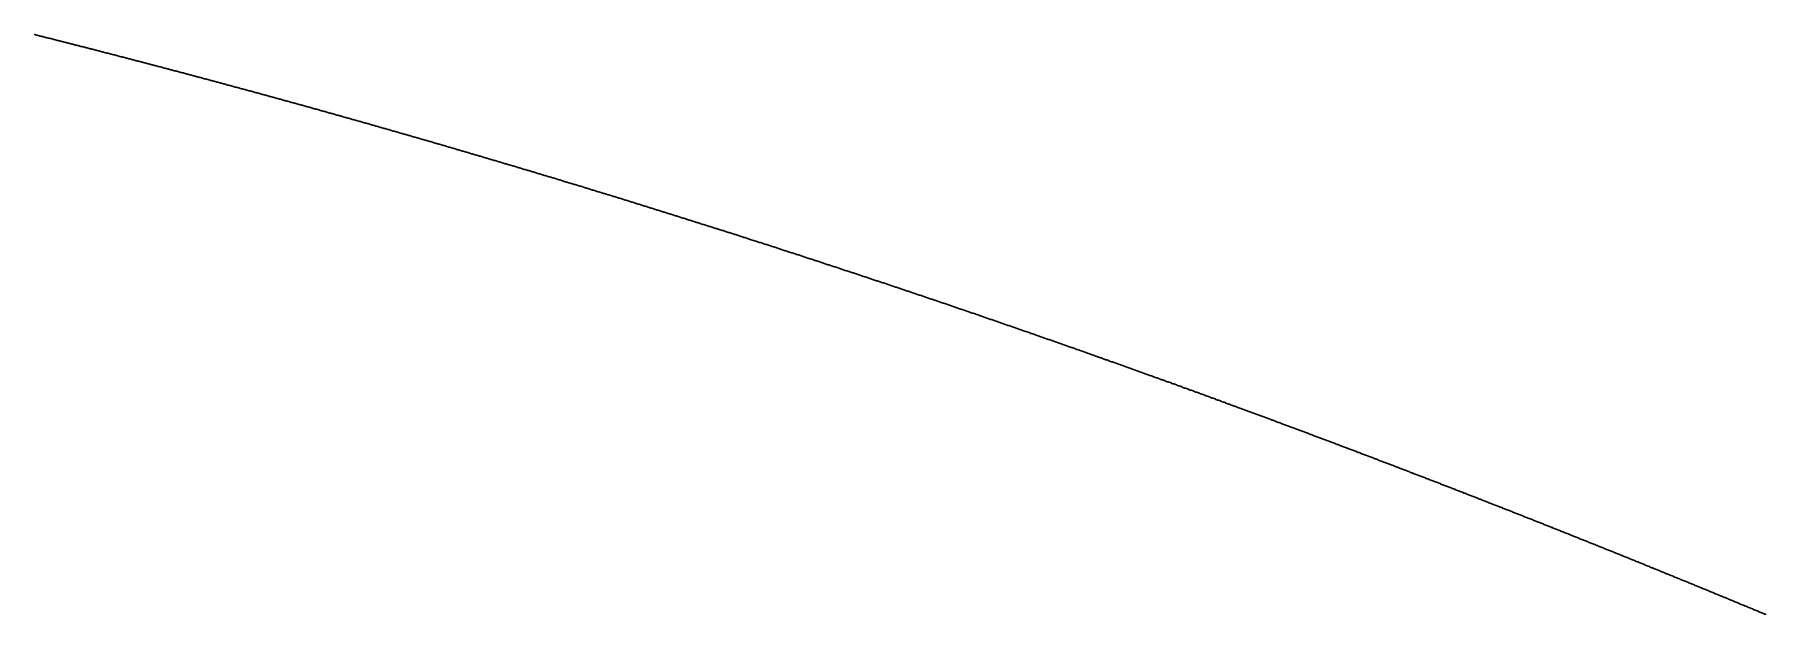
# Model space of a CAD drawing. Header units: metres. Extents: x 0 to 360, y 0 to 49.
# Drawn here: x 236.25 to 247.49, y 43.39 to 47.16 of the extents above; entities that cross this region are included whole.
import ezdxf

# ---------------------------------------------------------------- set-up
doc = ezdxf.new("R2010")
doc.units = ezdxf.units.M

msp = doc.modelspace()

# ---------------------------------------------------------------- linework, layer by layer
for p in [(236.249, 47.157), (236.254, 47.156), (236.26, 47.154), (236.266, 47.153), (236.272, 47.151), (236.278, 47.15), (236.284, 47.148), (236.29, 47.147), (236.296, 47.145), (236.302, 47.144), (236.307, 47.142), (236.313, 47.141), (236.319, 47.139), (236.325, 47.138), (236.331, 47.137), (236.337, 47.135), (236.343, 47.134), (236.349, 47.132), (236.355, 47.131), (236.36, 47.129), (236.366, 47.128), (236.372, 47.126), (236.378, 47.125), (236.384, 47.123), (236.39, 47.122), (236.396, 47.12), (236.402, 47.119), (236.408, 47.117), (236.413, 47.116), (236.419, 47.114), (236.425, 47.113), (236.431, 47.111), (236.437, 47.11), (236.443, 47.108), (236.449, 47.107), (236.455, 47.105), (236.461, 47.104), (236.466, 47.102), (236.472, 47.101), (236.478, 47.099), (236.484, 47.098), (236.49, 47.096), (236.496, 47.095), (236.502, 47.093), (236.508, 47.092), (236.514, 47.09), (236.519, 47.089), (236.525, 47.087), (236.531, 47.086), (236.537, 47.084), (236.543, 47.083), (236.549, 47.081), (236.555, 47.08), (236.561, 47.078), (236.567, 47.077), (236.572, 47.075), (236.578, 47.074), (236.584, 47.072), (236.59, 47.071), (236.596, 47.069), (236.602, 47.068), (236.608, 47.066), (236.614, 47.065), (236.62, 47.063), (236.625, 47.062), (236.631, 47.06), (236.637, 47.059), (236.643, 47.057), (236.649, 47.056), (236.655, 47.054), (236.661, 47.052), (236.667, 47.051), (236.673, 47.049), (236.679, 47.048), (236.684, 47.046), (236.69, 47.045), (236.696, 47.043), (236.702, 47.042), (236.708, 47.04), (236.714, 47.039), (236.72, 47.037), (236.726, 47.036), (236.732, 47.034), (236.737, 47.033), (236.743, 47.031), (236.749, 47.03), (236.755, 47.028), (236.761, 47.027), (236.767, 47.025), (236.773, 47.024), (236.779, 47.022), (236.785, 47.021), (236.79, 47.019), (236.796, 47.017), (236.802, 47.016), (236.808, 47.014), (236.814, 47.013), (236.82, 47.011), (236.826, 47.01), (236.832, 47.008), (236.838, 47.007), (236.843, 47.005), (236.849, 47.004), (236.855, 47.002), (236.861, 47.001), (236.867, 46.999), (236.873, 46.998), (236.879, 46.996), (236.885, 46.994), (236.891, 46.993), (236.897, 46.991), (236.902, 46.99), (236.908, 46.988), (236.914, 46.987), (236.92, 46.985), (236.926, 46.984), (236.932, 46.982), (236.938, 46.981), (236.944, 46.979), (236.95, 46.978), (236.955, 46.976), (236.961, 46.974), (236.967, 46.973), (236.973, 46.971), (236.979, 46.97), (236.985, 46.968), (236.991, 46.967), (236.997, 46.965), (237.003, 46.964), (237.009, 46.962), (237.014, 46.961), (237.02, 46.959), (237.026, 46.957), (237.032, 46.956), (237.038, 46.954), (237.044, 46.953), (237.05, 46.951), (237.056, 46.95), (237.062, 46.948), (237.067, 46.947), (237.073, 46.945), (237.079, 46.943), (237.085, 46.942), (237.091, 46.94), (237.097, 46.939), (237.103, 46.937), (237.109, 46.936), (237.115, 46.934), (237.121, 46.933), (237.126, 46.931), (237.132, 46.929), (237.138, 46.928), (237.144, 46.926), (237.15, 46.925), (237.156, 46.923), (237.162, 46.922), (237.168, 46.92), (237.174, 46.919), (237.179, 46.917), (237.185, 46.915), (237.191, 46.914), (237.197, 46.912), (237.203, 46.911), (237.209, 46.909), (237.215, 46.908), (237.221, 46.906), (237.227, 46.904), (237.233, 46.903), (237.238, 46.901), (237.244, 46.9), (237.25, 46.898), (237.256, 46.897), (237.262, 46.895), (237.268, 46.893), (237.274, 46.892), (237.28, 46.89), (237.286, 46.889), (237.292, 46.887), (237.297, 46.886), (237.303, 46.884), (237.309, 46.882), (237.315, 46.881), (237.321, 46.879), (237.327, 46.878), (237.333, 46.876), (237.339, 46.875), (237.345, 46.873), (237.35, 46.871), (237.356, 46.87), (237.362, 46.868), (237.368, 46.867), (237.374, 46.865), (237.38, 46.864), (237.386, 46.862), (237.392, 46.86), (237.398, 46.859), (237.404, 46.857), (237.409, 46.856), (237.415, 46.854), (237.421, 46.852), (237.427, 46.851), (237.433, 46.849), (237.439, 46.848), (237.445, 46.846), (237.451, 46.845), (237.457, 46.843), (237.463, 46.841), (237.468, 46.84), (237.474, 46.838), (237.48, 46.837), (237.486, 46.835), (237.492, 46.833), (237.498, 46.832), (237.504, 46.83), (237.51, 46.829), (237.516, 46.827), (237.522, 46.825), (237.527, 46.824), (237.533, 46.822), (237.539, 46.821), (237.545, 46.819), (237.551, 46.817), (237.557, 46.816), (237.563, 46.814), (237.569, 46.813), (237.575, 46.811), (237.58, 46.809), (237.586, 46.808), (237.592, 46.806), (237.598, 46.805), (237.604, 46.803), (237.61, 46.801), (237.616, 46.8), (237.622, 46.798), (237.628, 46.797), (237.634, 46.795), (237.639, 46.793), (237.645, 46.792), (237.651, 46.79), (237.657, 46.789), (237.663, 46.787), (237.669, 46.785), (237.675, 46.784), (237.681, 46.782), (237.687, 46.781), (237.693, 46.779), (237.698, 46.777), (237.704, 46.776), (237.71, 46.774), (237.716, 46.773), (237.722, 46.771), (237.728, 46.769), (237.734, 46.768), (237.74, 46.766), (237.746, 46.764), (237.752, 46.763), (237.757, 46.761), (237.763, 46.76), (237.769, 46.758), (237.775, 46.756), (237.781, 46.755), (237.787, 46.753), (237.793, 46.752), (237.799, 46.75), (237.805, 46.748), (237.811, 46.747), (237.816, 46.745), (237.822, 46.743), (237.828, 46.742), (237.834, 46.74), (237.84, 46.739), (237.846, 46.737), (237.852, 46.735), (237.858, 46.734), (237.864, 46.732), (237.87, 46.73), (237.875, 46.729), (237.881, 46.727), (237.887, 46.726), (237.893, 46.724), (237.899, 46.722), (237.905, 46.721), (237.911, 46.719), (237.917, 46.717), (237.923, 46.716), (237.929, 46.714), (237.934, 46.713), (237.94, 46.711), (237.946, 46.709), (237.952, 46.708), (237.958, 46.706), (237.964, 46.704), (237.97, 46.703), (237.976, 46.701), (237.982, 46.699), (237.988, 46.698), (237.993, 46.696), (237.999, 46.695), (238.005, 46.693), (238.011, 46.691), (238.017, 46.69), (238.023, 46.688), (238.029, 46.686), (238.035, 46.685), (238.041, 46.683), (238.047, 46.681), (238.053, 46.68), (238.058, 46.678), (238.064, 46.676), (238.07, 46.675), (238.076, 46.673), (238.082, 46.672), (238.088, 46.67), (238.094, 46.668), (238.1, 46.667), (238.106, 46.665), (238.112, 46.663), (238.117, 46.662), (238.123, 46.66), (238.129, 46.658), (238.135, 46.657), (238.141, 46.655), (238.147, 46.653), (238.153, 46.652), (238.159, 46.65), (238.165, 46.648), (238.171, 46.647), (238.176, 46.645), (238.182, 46.644), (238.188, 46.642), (238.194, 46.64), (238.2, 46.639), (238.206, 46.637), (238.212, 46.635), (238.218, 46.634), (238.224, 46.632), (238.23, 46.63), (238.236, 46.629), (238.241, 46.627), (238.247, 46.625), (238.253, 46.624), (238.259, 46.622), (238.265, 46.62), (238.271, 46.619), (238.277, 46.617), (238.283, 46.615), (238.289, 46.614), (238.295, 46.612), (238.3, 46.61), (238.306, 46.609), (238.312, 46.607), (238.318, 46.605), (238.324, 46.604), (238.33, 46.602), (238.336, 46.6), (238.342, 46.599), (238.348, 46.597), (238.354, 46.595), (238.36, 46.594), (238.365, 46.592), (238.371, 46.59), (238.377, 46.589), (238.383, 46.587), (238.389, 46.585), (238.395, 46.584), (238.401, 46.582), (238.407, 46.58), (238.413, 46.579), (238.419, 46.577), (238.424, 46.575), (238.43, 46.574), (238.436, 46.572), (238.442, 46.57), (238.448, 46.569), (238.454, 46.567), (238.46, 46.565), (238.466, 46.563), (238.472, 46.562), (238.478, 46.56), (238.484, 46.558), (238.489, 46.557), (238.495, 46.555), (238.501, 46.553), (238.507, 46.552), (238.513, 46.55), (238.519, 46.548), (238.525, 46.547), (238.531, 46.545), (238.537, 46.543), (238.543, 46.542), (238.549, 46.54), (238.554, 46.538), (238.56, 46.537), (238.566, 46.535), (238.572, 46.533), (238.578, 46.531), (238.584, 46.53), (238.59, 46.528), (238.596, 46.526), (238.602, 46.525), (238.608, 46.523), (238.613, 46.521), (238.619, 46.52), (238.625, 46.518), (238.631, 46.516), (238.637, 46.515), (238.643, 46.513), (238.649, 46.511), (238.655, 46.509), (238.661, 46.508), (238.667, 46.506), (238.673, 46.504), (238.678, 46.503), (238.684, 46.501), (238.69, 46.499), (238.696, 46.498), (238.702, 46.496), (238.708, 46.494), (238.714, 46.492), (238.72, 46.491), (238.726, 46.489), (238.732, 46.487), (238.738, 46.486), (238.743, 46.484), (238.749, 46.482), (238.755, 46.48), (238.761, 46.479), (238.767, 46.477), (238.773, 46.475), (238.779, 46.474), (238.785, 46.472), (238.791, 46.47), (238.797, 46.469), (238.803, 46.467), (238.808, 46.465), (238.814, 46.463), (238.82, 46.462), (238.826, 46.46), (238.832, 46.458), (238.838, 46.457), (238.844, 46.455), (238.85, 46.453), (238.856, 46.451), (238.862, 46.45), (238.868, 46.448), (238.873, 46.446), (238.879, 46.445), (238.885, 46.443), (238.891, 46.441), (238.897, 46.439), (238.903, 46.438), (238.909, 46.436), (238.915, 46.434), (238.921, 46.432), (238.927, 46.431), (238.933, 46.429), (238.938, 46.427), (238.944, 46.426), (238.95, 46.424), (238.956, 46.422), (238.962, 46.42), (238.968, 46.419), (238.974, 46.417), (238.98, 46.415), (238.986, 46.413), (238.992, 46.412), (238.998, 46.41), (239.003, 46.408), (239.009, 46.407), (239.015, 46.405), (239.021, 46.403), (239.027, 46.401), (239.033, 46.4), (239.039, 46.398), (239.045, 46.396), (239.051, 46.394), (239.057, 46.393), (239.063, 46.391), (239.068, 46.389), (239.074, 46.388), (239.08, 46.386), (239.086, 46.384), (239.092, 46.382), (239.098, 46.381), (239.104, 46.379), (239.11, 46.377), (239.116, 46.375), (239.122, 46.374), (239.128, 46.372), (239.133, 46.37), (239.139, 46.368), (239.145, 46.367), (239.151, 46.365), (239.157, 46.363), (239.163, 46.361), (239.169, 46.36), (239.175, 46.358), (239.181, 46.356), (239.187, 46.354), (239.193, 46.353), (239.199, 46.351), (239.204, 46.349), (239.21, 46.347), (239.216, 46.346), (239.222, 46.344), (239.228, 46.342), (239.234, 46.34), (239.24, 46.339), (239.246, 46.337), (239.252, 46.335), (239.258, 46.333), (239.264, 46.332), (239.269, 46.33), (239.275, 46.328), (239.281, 46.326), (239.287, 46.325), (239.293, 46.323), (239.299, 46.321), (239.305, 46.319), (239.311, 46.318), (239.317, 46.316), (239.323, 46.314), (239.329, 46.312), (239.334, 46.311), (239.34, 46.309), (239.346, 46.307), (239.352, 46.305), (239.358, 46.304), (239.364, 46.302), (239.37, 46.3), (239.376, 46.298), (239.382, 46.297), (239.388, 46.295), (239.394, 46.293), (239.4, 46.291), (239.405, 46.289), (239.411, 46.288), (239.417, 46.286), (239.423, 46.284), (239.429, 46.282), (239.435, 46.281), (239.441, 46.279), (239.447, 46.277), (239.453, 46.275), (239.459, 46.274), (239.465, 46.272), (239.471, 46.27), (239.476, 46.268), (239.482, 46.266), (239.488, 46.265), (239.494, 46.263), (239.5, 46.261), (239.506, 46.259), (239.512, 46.258), (239.518, 46.256), (239.524, 46.254), (239.53, 46.252), (239.536, 46.25), (239.541, 46.249), (239.547, 46.247), (239.553, 46.245), (239.559, 46.243), (239.565, 46.242), (239.571, 46.24), (239.577, 46.238), (239.583, 46.236), (239.589, 46.234), (239.595, 46.233), (239.601, 46.231), (239.607, 46.229), (239.612, 46.227), (239.618, 46.226), (239.624, 46.224), (239.63, 46.222), (239.636, 46.22), (239.642, 46.218), (239.648, 46.217), (239.654, 46.215), (239.66, 46.213), (239.666, 46.211), (239.672, 46.209), (239.678, 46.208), (239.683, 46.206), (239.689, 46.204), (239.695, 46.202), (239.701, 46.2), (239.707, 46.199), (239.713, 46.197), (239.719, 46.195), (239.725, 46.193), (239.731, 46.191), (239.737, 46.19), (239.743, 46.188), (239.749, 46.186), (239.754, 46.184), (239.76, 46.183), (239.766, 46.181), (239.772, 46.179), (239.778, 46.177), (239.784, 46.175), (239.79, 46.174), (239.796, 46.172), (239.802, 46.17), (239.808, 46.168), (239.814, 46.166), (239.82, 46.164), (239.825, 46.163), (239.831, 46.161), (239.837, 46.159), (239.843, 46.157), (239.849, 46.155), (239.855, 46.154), (239.861, 46.152), (239.867, 46.15), (239.873, 46.148), (239.879, 46.146), (239.885, 46.145), (239.891, 46.143), (239.896, 46.141), (239.902, 46.139), (239.908, 46.137), (239.914, 46.136), (239.92, 46.134), (239.926, 46.132), (239.932, 46.13), (239.938, 46.128), (239.944, 46.126), (239.95, 46.125), (239.956, 46.123), (239.962, 46.121), (239.968, 46.119), (239.973, 46.117), (239.979, 46.116), (239.985, 46.114), (239.991, 46.112), (239.997, 46.11), (240.003, 46.108), (240.009, 46.106), (240.015, 46.105), (240.021, 46.103), (240.027, 46.101), (240.033, 46.099), (240.039, 46.097), (240.044, 46.096), (240.05, 46.094), (240.056, 46.092), (240.062, 46.09), (240.068, 46.088), (240.074, 46.086), (240.08, 46.085), (240.086, 46.083), (240.092, 46.081), (240.098, 46.079), (240.104, 46.077), (240.11, 46.075), (240.115, 46.074), (240.121, 46.072), (240.127, 46.07), (240.133, 46.068), (240.139, 46.066), (240.145, 46.064), (240.151, 46.063), (240.157, 46.061), (240.163, 46.059), (240.169, 46.057), (240.175, 46.055), (240.181, 46.053), (240.187, 46.052), (240.192, 46.05), (240.198, 46.048), (240.204, 46.046), (240.21, 46.044), (240.216, 46.042), (240.222, 46.041), (240.228, 46.039), (240.234, 46.037), (240.24, 46.035), (240.246, 46.033), (240.252, 46.031), (240.258, 46.03), (240.264, 46.028), (240.269, 46.026), (240.275, 46.024), (240.281, 46.022), (240.287, 46.02), (240.293, 46.018), (240.299, 46.017), (240.305, 46.015), (240.311, 46.013), (240.317, 46.011), (240.323, 46.009), (240.329, 46.007), (240.335, 46.005), (240.34, 46.004), (240.346, 46.002), (240.352, 46), (240.358, 45.998), (240.364, 45.996), (240.37, 45.994), (240.376, 45.993), (240.382, 45.991), (240.388, 45.989), (240.394, 45.987), (240.4, 45.985), (240.406, 45.983), (240.412, 45.981), (240.417, 45.98), (240.423, 45.978), (240.429, 45.976), (240.435, 45.974), (240.441, 45.972), (240.447, 45.97), (240.453, 45.968), (240.459, 45.966), (240.465, 45.965), (240.471, 45.963), (240.477, 45.961), (240.483, 45.959), (240.489, 45.957), (240.494, 45.955), (240.5, 45.953), (240.506, 45.952), (240.512, 45.95), (240.518, 45.948), (240.524, 45.946), (240.53, 45.944), (240.536, 45.942), (240.542, 45.94), (240.548, 45.938), (240.554, 45.937), (240.56, 45.935), (240.566, 45.933), (240.571, 45.931), (240.577, 45.929), (240.583, 45.927), (240.589, 45.925), (240.595, 45.924), (240.601, 45.922), (240.607, 45.92), (240.613, 45.918), (240.619, 45.916), (240.625, 45.914), (240.631, 45.912), (240.637, 45.91), (240.643, 45.908), (240.649, 45.907), (240.654, 45.905), (240.66, 45.903), (240.666, 45.901), (240.672, 45.899), (240.678, 45.897), (240.684, 45.895), (240.69, 45.893), (240.696, 45.892), (240.702, 45.89), (240.708, 45.888), (240.714, 45.886), (240.72, 45.884), (240.726, 45.882), (240.731, 45.88), (240.737, 45.878), (240.743, 45.876), (240.749, 45.875), (240.755, 45.873), (240.761, 45.871), (240.767, 45.869), (240.773, 45.867), (240.779, 45.865), (240.785, 45.863), (240.791, 45.861), (240.797, 45.859), (240.803, 45.858), (240.808, 45.856), (240.814, 45.854), (240.82, 45.852), (240.826, 45.85), (240.832, 45.848), (240.838, 45.846), (240.844, 45.844), (240.85, 45.842), (240.856, 45.84), (240.862, 45.839), (240.868, 45.837), (240.874, 45.835), (240.88, 45.833), (240.886, 45.831), (240.891, 45.829), (240.897, 45.827), (240.903, 45.825), (240.909, 45.823), (240.915, 45.821), (240.921, 45.82), (240.927, 45.818), (240.933, 45.816), (240.939, 45.814), (240.945, 45.812), (240.951, 45.81), (240.957, 45.808), (240.963, 45.806), (240.969, 45.804), (240.974, 45.802), (240.98, 45.8), (240.986, 45.799), (240.992, 45.797), (240.998, 45.795), (241.004, 45.793), (241.01, 45.791), (241.016, 45.789), (241.022, 45.787), (241.028, 45.785), (241.034, 45.783), (241.04, 45.781), (241.046, 45.779), (241.052, 45.778), (241.057, 45.776), (241.063, 45.774), (241.069, 45.772), (241.075, 45.77), (241.081, 45.768), (241.087, 45.766), (241.093, 45.764), (241.099, 45.762), (241.105, 45.76), (241.111, 45.758), (241.117, 45.756), (241.123, 45.754), (241.129, 45.753), (241.135, 45.751), (241.14, 45.749), (241.146, 45.747), (241.152, 45.745), (241.158, 45.743), (241.164, 45.741), (241.17, 45.739), (241.176, 45.737), (241.182, 45.735), (241.188, 45.733), (241.194, 45.731), (241.2, 45.729), (241.206, 45.727), (241.212, 45.726), (241.218, 45.724), (241.223, 45.722), (241.229, 45.72), (241.235, 45.718), (241.241, 45.716), (241.247, 45.714), (241.253, 45.712), (241.259, 45.71), (241.265, 45.708), (241.271, 45.706), (241.277, 45.704), (241.283, 45.702), (241.289, 45.7), (241.295, 45.698), (241.301, 45.697), (241.307, 45.695), (241.312, 45.693), (241.318, 45.691), (241.324, 45.689), (241.33, 45.687), (241.336, 45.685), (241.342, 45.683), (241.348, 45.681), (241.354, 45.679), (241.36, 45.677), (241.366, 45.675), (241.372, 45.673), (241.378, 45.671), (241.384, 45.669), (241.39, 45.667), (241.395, 45.665), (241.401, 45.663), (241.407, 45.662), (241.413, 45.66), (241.419, 45.658), (241.425, 45.656), (241.431, 45.654), (241.437, 45.652), (241.443, 45.65), (241.449, 45.648), (241.455, 45.646), (241.461, 45.644), (241.467, 45.642), (241.473, 45.64), (241.479, 45.638), (241.484, 45.636), (241.49, 45.634), (241.496, 45.632), (241.502, 45.63), (241.508, 45.628), (241.514, 45.626), (241.52, 45.624), (241.526, 45.622), (241.532, 45.62), (241.538, 45.619), (241.544, 45.617), (241.55, 45.615), (241.556, 45.613), (241.562, 45.611), (241.568, 45.609), (241.573, 45.607), (241.579, 45.605), (241.585, 45.603), (241.591, 45.601), (241.597, 45.599), (241.603, 45.597), (241.609, 45.595), (241.615, 45.593), (241.621, 45.591), (241.627, 45.589), (241.633, 45.587), (241.639, 45.585), (241.645, 45.583), (241.651, 45.581), (241.657, 45.579), (241.662, 45.577), (241.668, 45.575), (241.674, 45.573), (241.68, 45.571), (241.686, 45.569), (241.692, 45.567), (241.698, 45.565), (241.704, 45.563), (241.71, 45.561), (241.716, 45.559), (241.722, 45.557), (241.728, 45.555), (241.734, 45.553), (241.74, 45.552), (241.746, 45.55), (241.752, 45.548), (241.757, 45.546), (241.763, 45.544), (241.769, 45.542), (241.775, 45.54), (241.781, 45.538), (241.787, 45.536), (241.793, 45.534), (241.799, 45.532), (241.805, 45.53), (241.811, 45.528), (241.817, 45.526), (241.823, 45.524), (241.829, 45.522), (241.835, 45.52), (241.841, 45.518), (241.846, 45.516), (241.852, 45.514), (241.858, 45.512), (241.864, 45.51), (241.87, 45.508), (241.876, 45.506), (241.882, 45.504), (241.888, 45.502), (241.894, 45.5), (241.9, 45.498), (241.906, 45.496), (241.912, 45.494), (241.918, 45.492), (241.924, 45.49), (241.93, 45.488), (241.936, 45.486), (241.941, 45.484), (241.947, 45.482), (241.953, 45.48), (241.959, 45.478), (241.965, 45.476), (241.971, 45.474), (241.977, 45.472), (241.983, 45.47), (241.989, 45.468), (241.995, 45.466), (242.001, 45.464), (242.007, 45.462), (242.013, 45.46), (242.019, 45.458), (242.025, 45.456), (242.031, 45.454), (242.036, 45.452), (242.042, 45.45), (242.048, 45.448), (242.054, 45.446), (242.06, 45.444), (242.066, 45.442), (242.072, 45.44), (242.078, 45.438), (242.084, 45.436), (242.09, 45.434), (242.096, 45.432), (242.102, 45.43), (242.108, 45.428), (242.114, 45.426), (242.12, 45.424), (242.126, 45.422), (242.131, 45.42), (242.137, 45.418), (242.143, 45.416), (242.149, 45.414), (242.155, 45.412), (242.161, 45.41), (242.167, 45.408), (242.173, 45.406), (242.179, 45.404), (242.185, 45.402), (242.191, 45.399), (242.197, 45.397), (242.203, 45.395), (242.209, 45.393), (242.215, 45.391), (242.221, 45.389), (242.227, 45.387), (242.232, 45.385), (242.238, 45.383), (242.244, 45.381), (242.25, 45.379), (242.256, 45.377), (242.262, 45.375), (242.268, 45.373), (242.274, 45.371), (242.28, 45.369), (242.286, 45.367), (242.292, 45.365), (242.298, 45.363), (242.304, 45.361), (242.31, 45.359), (242.316, 45.357), (242.322, 45.355), (242.327, 45.353), (242.333, 45.351), (242.339, 45.349), (242.345, 45.347), (242.351, 45.345), (242.357, 45.343), (242.363, 45.341), (242.369, 45.339), (242.375, 45.337), (242.381, 45.335), (242.387, 45.332), (242.393, 45.33), (242.399, 45.328), (242.405, 45.326), (242.411, 45.324), (242.417, 45.322), (242.423, 45.32), (242.428, 45.318), (242.434, 45.316), (242.44, 45.314), (242.446, 45.312), (242.452, 45.31), (242.458, 45.308), (242.464, 45.306), (242.47, 45.304), (242.476, 45.302), (242.482, 45.3), (242.488, 45.298), (242.494, 45.296), (242.5, 45.294), (242.506, 45.292), (242.512, 45.29), (242.518, 45.288), (242.524, 45.285), (242.53, 45.283), (242.535, 45.281), (242.541, 45.279), (242.547, 45.277), (242.553, 45.275), (242.559, 45.273), (242.565, 45.271), (242.571, 45.269), (242.577, 45.267), (242.583, 45.265), (242.589, 45.263), (242.595, 45.261), (242.601, 45.259), (242.607, 45.257), (242.613, 45.255), (242.619, 45.253), (242.625, 45.251), (242.631, 45.248), (242.637, 45.246), (242.642, 45.244), (242.648, 45.242), (242.654, 45.24), (242.66, 45.238), (242.666, 45.236), (242.672, 45.234), (242.678, 45.232), (242.684, 45.23), (242.69, 45.228), (242.696, 45.226), (242.702, 45.224), (242.708, 45.222), (242.714, 45.22), (242.72, 45.217), (242.726, 45.215), (242.732, 45.213), (242.738, 45.211), (242.744, 45.209), (242.749, 45.207), (242.755, 45.205), (242.761, 45.203), (242.767, 45.201), (242.773, 45.199), (242.779, 45.197), (242.785, 45.195), (242.791, 45.193), (242.797, 45.191), (242.803, 45.188), (242.809, 45.186), (242.815, 45.184), (242.821, 45.182), (242.827, 45.18), (242.833, 45.178), (242.839, 45.176), (242.845, 45.174), (242.851, 45.172), (242.856, 45.17), (242.862, 45.168), (242.868, 45.166), (242.874, 45.163), (242.88, 45.161), (242.886, 45.159), (242.892, 45.157), (242.898, 45.155), (242.904, 45.153), (242.91, 45.151), (242.916, 45.149), (242.922, 45.147), (242.928, 45.145), (242.934, 45.143), (242.94, 45.141), (242.946, 45.138), (242.952, 45.136), (242.958, 45.134), (242.964, 45.132), (242.969, 45.13), (242.975, 45.128), (242.981, 45.126), (242.987, 45.124), (242.993, 45.122), (242.999, 45.12), (243.005, 45.118), (243.011, 45.115), (243.017, 45.113), (243.023, 45.111), (243.029, 45.109), (243.035, 45.107), (243.041, 45.105), (243.047, 45.103), (243.053, 45.101), (243.059, 45.099), (243.065, 45.097), (243.071, 45.094), (243.077, 45.092), (243.082, 45.09), (243.088, 45.088), (243.094, 45.086), (243.1, 45.084), (243.106, 45.082), (243.112, 45.08), (243.118, 45.078), (243.124, 45.075), (243.13, 45.073), (243.136, 45.071), (243.142, 45.069), (243.148, 45.067), (243.154, 45.065), (243.16, 45.063), (243.166, 45.061), (243.172, 45.059), (243.178, 45.057), (243.184, 45.054), (243.19, 45.052), (243.196, 45.05), (243.201, 45.048), (243.207, 45.046), (243.213, 45.044), (243.219, 45.042), (243.225, 45.04), (243.231, 45.037), (243.237, 45.035), (243.243, 45.033), (243.249, 45.031), (243.255, 45.029), (243.261, 45.027), (243.267, 45.025), (243.273, 45.023), (243.279, 45.021), (243.285, 45.018), (243.291, 45.016), (243.297, 45.014), (243.303, 45.012), (243.309, 45.01), (243.315, 45.008), (243.321, 45.006), (243.326, 45.004), (243.332, 45.001), (243.338, 44.999), (243.344, 44.997), (243.35, 44.995), (243.356, 44.993), (243.362, 44.991), (243.368, 44.989), (243.374, 44.987), (243.38, 44.984), (243.386, 44.982), (243.392, 44.98), (243.398, 44.978), (243.404, 44.976), (243.41, 44.974), (243.416, 44.972), (243.422, 44.97), (243.428, 44.967), (243.434, 44.965), (243.44, 44.963), (243.445, 44.961), (243.451, 44.959), (243.457, 44.957), (243.463, 44.955), (243.469, 44.952), (243.475, 44.95), (243.481, 44.948), (243.487, 44.946), (243.493, 44.944), (243.499, 44.942), (243.505, 44.94), (243.511, 44.937), (243.517, 44.935), (243.523, 44.933), (243.529, 44.931), (243.535, 44.929), (243.541, 44.927), (243.547, 44.925), (243.553, 44.922), (243.559, 44.92), (243.565, 44.918), (243.57, 44.916), (243.576, 44.914), (243.582, 44.912), (243.588, 44.91), (243.594, 44.907), (243.6, 44.905), (243.606, 44.903), (243.612, 44.901), (243.618, 44.899), (243.624, 44.897), (243.63, 44.895), (243.636, 44.892), (243.642, 44.89), (243.648, 44.888), (243.654, 44.886), (243.66, 44.884), (243.666, 44.882), (243.672, 44.879), (243.678, 44.877), (243.684, 44.875), (243.69, 44.873), (243.696, 44.871), (243.701, 44.869), (243.707, 44.866), (243.713, 44.864), (243.719, 44.862), (243.725, 44.86), (243.731, 44.858), (243.737, 44.856), (243.743, 44.854), (243.749, 44.851), (243.755, 44.849), (243.761, 44.847), (243.767, 44.845), (243.773, 44.843), (243.779, 44.841), (243.785, 44.838), (243.791, 44.836), (243.797, 44.834), (243.803, 44.832), (243.809, 44.83), (243.815, 44.828), (243.821, 44.825), (243.827, 44.823), (243.833, 44.821), (243.838, 44.819), (243.844, 44.817), (243.85, 44.815), (243.856, 44.812), (243.862, 44.81), (243.868, 44.808), (243.874, 44.806), (243.88, 44.804), (243.886, 44.801), (243.892, 44.799), (243.898, 44.797), (243.904, 44.795), (243.91, 44.793), (243.916, 44.791), (243.922, 44.788), (243.928, 44.786), (243.934, 44.784), (243.94, 44.782), (243.946, 44.78), (243.952, 44.778), (243.958, 44.775), (243.964, 44.773), (243.97, 44.771), (243.976, 44.769), (243.981, 44.767), (243.987, 44.764), (243.993, 44.762), (243.999, 44.76), (244.005, 44.758), (244.011, 44.756), (244.017, 44.753), (244.023, 44.751), (244.029, 44.749), (244.035, 44.747), (244.041, 44.745), (244.047, 44.743), (244.053, 44.74), (244.059, 44.738), (244.065, 44.736), (244.071, 44.734), (244.077, 44.732), (244.083, 44.729), (244.089, 44.727), (244.095, 44.725), (244.101, 44.723), (244.107, 44.721), (244.113, 44.718), (244.119, 44.716), (244.124, 44.714), (244.13, 44.712), (244.136, 44.71), (244.142, 44.707), (244.148, 44.705), (244.154, 44.703), (244.16, 44.701), (244.166, 44.699), (244.172, 44.696), (244.178, 44.694), (244.184, 44.692), (244.19, 44.69), (244.196, 44.688), (244.202, 44.685), (244.208, 44.683), (244.214, 44.681), (244.22, 44.679), (244.226, 44.677), (244.232, 44.674), (244.238, 44.672), (244.244, 44.67), (244.25, 44.668), (244.256, 44.666), (244.262, 44.663), (244.268, 44.661), (244.274, 44.659), (244.279, 44.657), (244.285, 44.654), (244.291, 44.652), (244.297, 44.65), (244.303, 44.648), (244.309, 44.646), (244.315, 44.643), (244.321, 44.641), (244.327, 44.639), (244.333, 44.637), (244.339, 44.635), (244.345, 44.632), (244.351, 44.63), (244.357, 44.628), (244.363, 44.626), (244.369, 44.623), (244.375, 44.621), (244.381, 44.619), (244.387, 44.617), (244.393, 44.615), (244.399, 44.612), (244.405, 44.61), (244.411, 44.608), (244.417, 44.606), (244.423, 44.603), (244.429, 44.601), (244.434, 44.599), (244.44, 44.597), (244.446, 44.595), (244.452, 44.592), (244.458, 44.59), (244.464, 44.588), (244.47, 44.586), (244.476, 44.583), (244.482, 44.581), (244.488, 44.579), (244.494, 44.577), (244.5, 44.575), (244.506, 44.572), (244.512, 44.57), (244.518, 44.568), (244.524, 44.566), (244.53, 44.563), (244.536, 44.561), (244.542, 44.559), (244.548, 44.557), (244.554, 44.554), (244.56, 44.552), (244.566, 44.55), (244.572, 44.548), (244.578, 44.545), (244.584, 44.543), (244.59, 44.541), (244.596, 44.539), (244.601, 44.537), (244.607, 44.534), (244.613, 44.532), (244.619, 44.53), (244.625, 44.528), (244.631, 44.525), (244.637, 44.523), (244.643, 44.521), (244.649, 44.519), (244.655, 44.516), (244.661, 44.514), (244.667, 44.512), (244.673, 44.51), (244.679, 44.507), (244.685, 44.505), (244.691, 44.503), (244.697, 44.501), (244.703, 44.498), (244.709, 44.496), (244.715, 44.494), (244.721, 44.492), (244.727, 44.489), (244.733, 44.487), (244.739, 44.485), (244.745, 44.483), (244.751, 44.48), (244.757, 44.478), (244.763, 44.476), (244.769, 44.474), (244.775, 44.471), (244.78, 44.469), (244.786, 44.467), (244.792, 44.465), (244.798, 44.462), (244.804, 44.46), (244.81, 44.458), (244.816, 44.456), (244.822, 44.453), (244.828, 44.451), (244.834, 44.449), (244.84, 44.446), (244.846, 44.444), (244.852, 44.442), (244.858, 44.44), (244.864, 44.437), (244.87, 44.435), (244.876, 44.433), (244.882, 44.431), (244.888, 44.428), (244.894, 44.426), (244.9, 44.424), (244.906, 44.422), (244.912, 44.419), (244.918, 44.417), (244.924, 44.415), (244.93, 44.412), (244.936, 44.41), (244.942, 44.408), (244.948, 44.406), (244.954, 44.403), (244.96, 44.401), (244.965, 44.399), (244.971, 44.397), (244.977, 44.394), (244.983, 44.392), (244.989, 44.39), (244.995, 44.387), (245.001, 44.385), (245.007, 44.383), (245.013, 44.381), (245.019, 44.378), (245.025, 44.376), (245.031, 44.374), (245.037, 44.372), (245.043, 44.369), (245.049, 44.367), (245.055, 44.365), (245.061, 44.362), (245.067, 44.36), (245.073, 44.358), (245.079, 44.356), (245.085, 44.353), (245.091, 44.351), (245.097, 44.349), (245.103, 44.346), (245.109, 44.344), (245.115, 44.342), (245.121, 44.34), (245.127, 44.337), (245.133, 44.335), (245.139, 44.333), (245.145, 44.33), (245.151, 44.328), (245.157, 44.326), (245.162, 44.324), (245.168, 44.321), (245.174, 44.319), (245.18, 44.317), (245.186, 44.314), (245.192, 44.312), (245.198, 44.31), (245.204, 44.307), (245.21, 44.305), (245.216, 44.303), (245.222, 44.301), (245.228, 44.298), (245.234, 44.296), (245.24, 44.294), (245.246, 44.291), (245.252, 44.289), (245.258, 44.287), (245.264, 44.285), (245.27, 44.282), (245.276, 44.28), (245.282, 44.278), (245.288, 44.275), (245.294, 44.273), (245.3, 44.271), (245.306, 44.268), (245.312, 44.266), (245.318, 44.264), (245.324, 44.261), (245.33, 44.259), (245.336, 44.257), (245.342, 44.255), (245.348, 44.252), (245.354, 44.25), (245.36, 44.248), (245.366, 44.245), (245.372, 44.243), (245.378, 44.241), (245.383, 44.238), (245.389, 44.236), (245.395, 44.234), (245.401, 44.231), (245.407, 44.229), (245.413, 44.227), (245.419, 44.225), (245.425, 44.222), (245.431, 44.22), (245.437, 44.218), (245.443, 44.215), (245.449, 44.213), (245.455, 44.211), (245.461, 44.208), (245.467, 44.206), (245.473, 44.204), (245.479, 44.201), (245.485, 44.199), (245.491, 44.197), (245.497, 44.194), (245.503, 44.192), (245.509, 44.19), (245.515, 44.187), (245.521, 44.185), (245.527, 44.183), (245.533, 44.18), (245.539, 44.178), (245.545, 44.176), (245.551, 44.173), (245.557, 44.171), (245.563, 44.169), (245.569, 44.166), (245.575, 44.164), (245.581, 44.162), (245.587, 44.16), (245.593, 44.157), (245.599, 44.155), (245.605, 44.153), (245.611, 44.15), (245.617, 44.148), (245.623, 44.146), (245.628, 44.143), (245.634, 44.141), (245.64, 44.139), (245.646, 44.136), (245.652, 44.134), (245.658, 44.132), (245.664, 44.129), (245.67, 44.127), (245.676, 44.125), (245.682, 44.122), (245.688, 44.12), (245.694, 44.117), (245.7, 44.115), (245.706, 44.113), (245.712, 44.11), (245.718, 44.108), (245.724, 44.106), (245.73, 44.103), (245.736, 44.101), (245.742, 44.099), (245.748, 44.096), (245.754, 44.094), (245.76, 44.092), (245.766, 44.089), (245.772, 44.087), (245.778, 44.085), (245.784, 44.082), (245.79, 44.08), (245.796, 44.078), (245.802, 44.075), (245.808, 44.073), (245.814, 44.071), (245.82, 44.068), (245.826, 44.066), (245.832, 44.064), (245.838, 44.061), (245.844, 44.059), (245.85, 44.056), (245.856, 44.054), (245.862, 44.052), (245.868, 44.049), (245.874, 44.047), (245.88, 44.045), (245.886, 44.042), (245.892, 44.04), (245.898, 44.038), (245.904, 44.035), (245.909, 44.033), (245.915, 44.031), (245.921, 44.028), (245.927, 44.026), (245.933, 44.023), (245.939, 44.021), (245.945, 44.019), (245.951, 44.016), (245.957, 44.014), (245.963, 44.012), (245.969, 44.009), (245.975, 44.007), (245.981, 44.005), (245.987, 44.002), (245.993, 44), (245.999, 43.997), (246.005, 43.995), (246.011, 43.993), (246.017, 43.99), (246.023, 43.988), (246.029, 43.986), (246.035, 43.983), (246.041, 43.981), (246.047, 43.979), (246.053, 43.976), (246.059, 43.974), (246.065, 43.971), (246.071, 43.969), (246.077, 43.967), (246.083, 43.964), (246.089, 43.962), (246.095, 43.96), (246.101, 43.957), (246.107, 43.955), (246.113, 43.952), (246.119, 43.95), (246.125, 43.948), (246.131, 43.945), (246.137, 43.943), (246.143, 43.941), (246.149, 43.938), (246.155, 43.936), (246.161, 43.933), (246.167, 43.931), (246.173, 43.929), (246.179, 43.926), (246.185, 43.924), (246.191, 43.921), (246.197, 43.919), (246.203, 43.917), (246.209, 43.914), (246.215, 43.912), (246.221, 43.91), (246.227, 43.907), (246.233, 43.905), (246.239, 43.902), (246.244, 43.9), (246.25, 43.898), (246.256, 43.895), (246.262, 43.893), (246.268, 43.89), (246.274, 43.888), (246.28, 43.886), (246.286, 43.883), (246.292, 43.881), (246.298, 43.878), (246.304, 43.876), (246.31, 43.874), (246.316, 43.871), (246.322, 43.869), (246.328, 43.867), (246.334, 43.864), (246.34, 43.862), (246.346, 43.859), (246.352, 43.857), (246.358, 43.855), (246.364, 43.852), (246.37, 43.85), (246.376, 43.847), (246.382, 43.845), (246.388, 43.843), (246.394, 43.84), (246.4, 43.838), (246.406, 43.835), (246.412, 43.833), (246.418, 43.831), (246.424, 43.828), (246.43, 43.826), (246.436, 43.823), (246.442, 43.821), (246.448, 43.818), (246.454, 43.816), (246.46, 43.814), (246.466, 43.811), (246.472, 43.809), (246.478, 43.806), (246.484, 43.804), (246.49, 43.802), (246.496, 43.799), (246.502, 43.797), (246.508, 43.794), (246.514, 43.792), (246.52, 43.79), (246.526, 43.787), (246.532, 43.785), (246.538, 43.782), (246.544, 43.78), (246.55, 43.778), (246.556, 43.775), (246.562, 43.773), (246.568, 43.77), (246.574, 43.768), (246.58, 43.765), (246.586, 43.763), (246.592, 43.761), (246.598, 43.758), (246.604, 43.756), (246.61, 43.753), (246.616, 43.751), (246.622, 43.748), (246.628, 43.746), (246.634, 43.744), (246.64, 43.741), (246.646, 43.739), (246.652, 43.736), (246.658, 43.734), (246.664, 43.732), (246.67, 43.729), (246.676, 43.727), (246.682, 43.724), (246.688, 43.722), (246.694, 43.719), (246.699, 43.717), (246.705, 43.715), (246.711, 43.712), (246.717, 43.71), (246.723, 43.707), (246.729, 43.705), (246.735, 43.702), (246.741, 43.7), (246.747, 43.697), (246.753, 43.695), (246.759, 43.693), (246.765, 43.69), (246.771, 43.688), (246.777, 43.685), (246.783, 43.683), (246.789, 43.68), (246.795, 43.678), (246.801, 43.676), (246.807, 43.673), (246.813, 43.671), (246.819, 43.668), (246.825, 43.666), (246.831, 43.663), (246.837, 43.661), (246.843, 43.658), (246.849, 43.656), (246.855, 43.654), (246.861, 43.651), (246.867, 43.649), (246.873, 43.646), (246.879, 43.644), (246.885, 43.641), (246.891, 43.639), (246.897, 43.636), (246.903, 43.634), (246.909, 43.632), (246.915, 43.629), (246.921, 43.627), (246.927, 43.624), (246.933, 43.622), (246.939, 43.619), (246.945, 43.617), (246.951, 43.614), (246.957, 43.612), (246.963, 43.61), (246.969, 43.607), (246.975, 43.605), (246.981, 43.602), (246.987, 43.6), (246.993, 43.597), (246.999, 43.595), (247.005, 43.592), (247.011, 43.59), (247.017, 43.587), (247.023, 43.585), (247.029, 43.583), (247.035, 43.58), (247.041, 43.578), (247.047, 43.575), (247.053, 43.573), (247.059, 43.57), (247.065, 43.568), (247.071, 43.565), (247.077, 43.563), (247.083, 43.56), (247.089, 43.558), (247.095, 43.555), (247.101, 43.553), (247.107, 43.551), (247.113, 43.548), (247.119, 43.546), (247.125, 43.543), (247.131, 43.541), (247.137, 43.538), (247.143, 43.536), (247.149, 43.533), (247.155, 43.531), (247.161, 43.528), (247.167, 43.526), (247.173, 43.523), (247.179, 43.521), (247.185, 43.518), (247.191, 43.516), (247.197, 43.513), (247.203, 43.511), (247.209, 43.509), (247.215, 43.506), (247.221, 43.504), (247.227, 43.501), (247.233, 43.499), (247.239, 43.496), (247.245, 43.494), (247.251, 43.491), (247.257, 43.489), (247.263, 43.486), (247.269, 43.484), (247.275, 43.481), (247.281, 43.479), (247.287, 43.476), (247.293, 43.474), (247.299, 43.471), (247.305, 43.469), (247.311, 43.466), (247.317, 43.464), (247.323, 43.461), (247.329, 43.459), (247.335, 43.456), (247.341, 43.454), (247.347, 43.451), (247.353, 43.449), (247.359, 43.446), (247.365, 43.444), (247.371, 43.442), (247.377, 43.439), (247.383, 43.437), (247.389, 43.434), (247.395, 43.432), (247.401, 43.429), (247.407, 43.427), (247.413, 43.424), (247.419, 43.422), (247.425, 43.419), (247.431, 43.417), (247.437, 43.414), (247.443, 43.412), (247.449, 43.409), (247.455, 43.407), (247.461, 43.404), (247.467, 43.402), (247.473, 43.399), (247.479, 43.397), (247.485, 43.394), (247.491, 43.392)]:
    msp.add_point(p)

doc.saveas('drawing.dxf')
